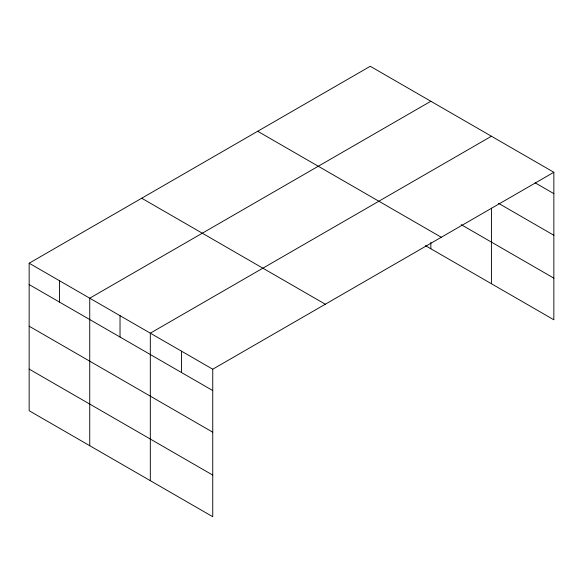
<?xml version="1.0" encoding="UTF-8"?>
<svg xmlns="http://www.w3.org/2000/svg" width="583" height="583" viewBox="0 0 583 583"><rect width="100%" height="100%" fill="white"/><g stroke="black" fill="none" stroke-linecap="round" stroke-linejoin="round"><path stroke-width="0.87" d="M553.85 172.276L370.256 66.28L29.15 263.217L29.15 410.724L212.744 516.72L212.744 369.214L553.85 172.276L553.85 319.783L425.408 245.625M430.844 101.26L89.738 298.197L89.738 445.704M491.425 136.233L150.319 333.17L150.319 480.684M535.121 182.814L553.85 193.629M498.45 203.278L553.85 235.262M461.138 224.623L553.85 278.149M257.693 131.27L441.287 237.266M141.713 198.227L325.307 304.224M29.15 263.217L212.744 369.214M29.15 284.57L212.744 390.566M29.15 326.203L212.744 432.192M29.15 369.097L212.744 475.087M491.425 208.16L491.425 283.746M430.844 242.433L430.844 248.766M181.532 351.192L181.532 372.544M120.025 315.68L120.025 337.04M59.444 280.707L59.444 302.06"/></g></svg>
